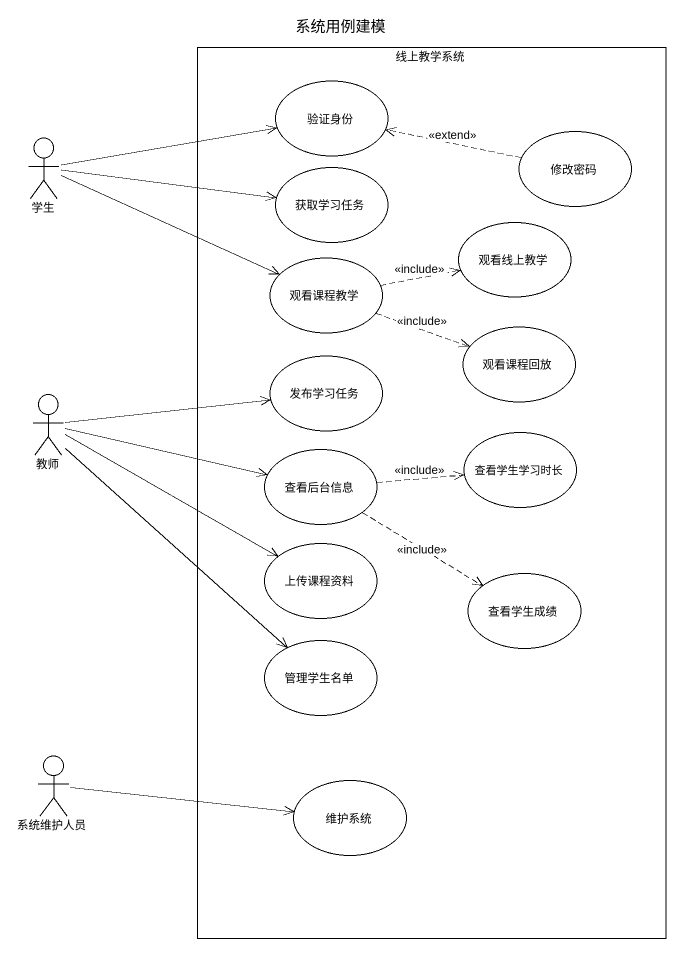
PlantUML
@startuml
title 系统用例建模
rectangle 线上教学系统 {
  usecase 验证身份
  usecase 修改密码
  usecase 获取学习任务
  usecase 观看线上教学
  usecase 观看课程教学
  usecase 观看课程回放
  usecase 发布学习任务
  usecase 查看后台信息
  usecase 查看学生学习时长
  usecase 上传课程资料
  usecase 查看学生成绩
  usecase 管理学生名单
  usecase 维护系统
}
actor 学生
actor 教师
actor 系统维护人员
修改密码 .left.> 验证身份 : <<extend>>
学生 -right-> 验证身份
学生 -right-> 获取学习任务
学生 -right-> 观看课程教学
观看课程教学 .right.> 观看线上教学 : <<include>>
观看课程教学 .right.> 观看课程回放 : <<include>>
教师 -right-> 发布学习任务
教师 -right-> 查看后台信息
教师 -right-> 上传课程资料
教师 --> 管理学生名单
查看后台信息 .right.> 查看学生学习时长 : <<include>>
查看后台信息 ..> 查看学生成绩 : <<include>>
系统维护人员 -right-> 维护系统
@enduml
